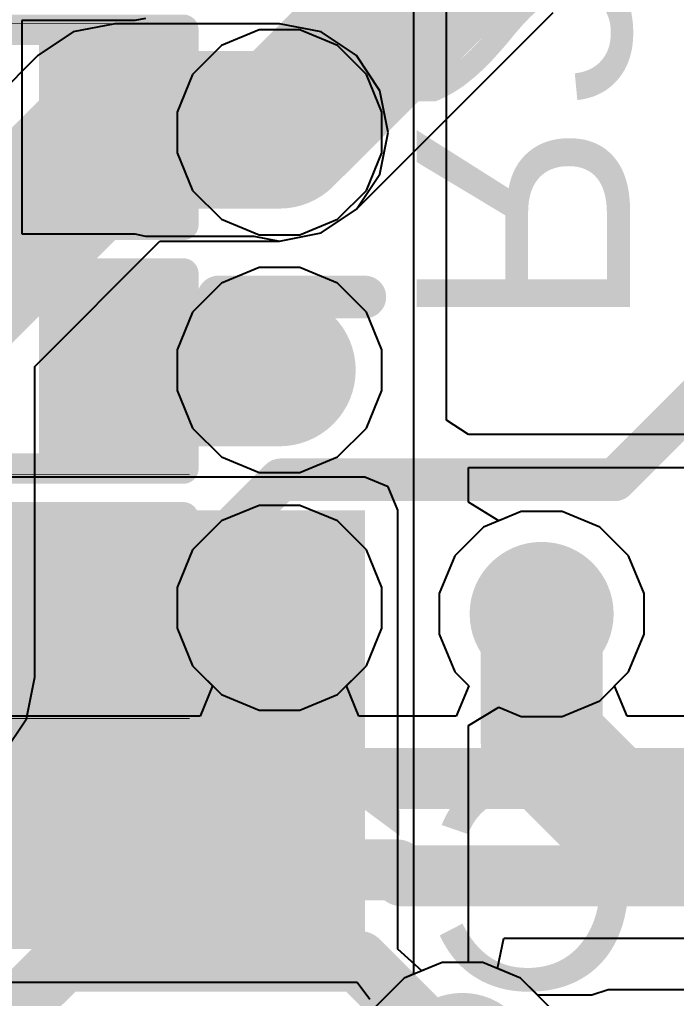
# Model space of a CAD drawing. Header units: inches. Extents: x -4.4 to 45.3, y -0.3 to 53.7.
# Drawn here: x 36.28 to 39.017, y 37.437 to 41.517 of the extents above; entities that cross this region are included whole.
import ezdxf

# ---------------------------------------------------------------- set-up
doc = ezdxf.new("R2010")
doc.units = ezdxf.units.IN
for name, color, linetype in [('Bottom Layer', 5, 'Continuous'), ('Bottom Overlay', 54, 'Continuous'), ('Bottom Paste', 16, 'Continuous'), ('Bottom Solder', 6, 'Continuous'), ('Signal_1', 16, 'Continuous'), ('Signal_2', 76, 'Continuous'), ('Top Layer', 1, 'Continuous'), ('Via Holes', 16, 'Continuous')]:
    doc.layers.add(name, color=color, linetype=linetype)
doc.styles.add('Arial', font='', dxfattribs={"height": 0.2})
doc.styles.get('Arial').set_extended_font_data('Arial')

# ---------------------------------------------------------------- blocks, each defined once
blk = doc.blocks.new('R___0402_B_36')
at = {"layer": 'Bottom Layer'}
for points in [[(-0.2413, 0.3175), (-0.2413, -0.3175), (-0.6985, -0.3175), (-0.6985, 0.3175)], [(0.6985, 0.3175), (0.6985, -0.3175), (0.2413, -0.3175), (0.2413, 0.3175)]]:
    blk.add_hatch(color=5, dxfattribs=at).paths.add_polyline_path(points)
at = {"layer": 'Bottom Paste'}
for points in [[(-0.2413, 0.3175), (-0.2413, -0.3175), (-0.6985, -0.3175), (-0.6985, 0.3175)], [(0.6985, 0.3175), (0.6985, -0.3175), (0.2413, -0.3175), (0.2413, 0.3175)]]:
    blk.add_hatch(color=16, dxfattribs=at).paths.add_polyline_path(points)
at = {"layer": 'Bottom Solder'}
for points in [[(-0.1863, 0.3725), (-0.1863, -0.3725), (-0.7535, -0.3725), (-0.7535, 0.3725)], [(0.7535, 0.3725), (0.7535, -0.3725), (0.1863, -0.3725), (0.1863, 0.3725)]]:
    blk.add_hatch(color=6, dxfattribs=at).paths.add_polyline_path(points)
at = {"layer": 'Bottom Overlay'}
for points in [[(-0.7874, 0.4064, 0.127, 0.127, 0), (-0.7874, -0.4064, 0.127, 0.127, 0)], [(0.7874, 0.4064, 0.127, 0.127, 0), (-0.7874, 0.4064, 0.127, 0.127, 0)], [(0.7874, 0.4064, 0.127, 0.127, 0), (0.7874, -0.4064, 0.127, 0.127, 0)], [(0.8128, 0.4318, 0.00323, 0.00323, 0), (-0.8128, 0.4318, 0.00323, 0.00323, 0)], [(0.7874, -0.4064, 0.127, 0.127, 0), (-0.7874, -0.4064, 0.127, 0.127, 0)]]:
    blk.add_lwpolyline(points, format="xyseb", dxfattribs=at)
for points in [[(-0.8191, 0.4064, 0.0635, 0.0635, 1), (-0.7556, 0.4064, 0.0635, 0.0635, 1)], [(-0.8191, 0.4064, 0.0635, 0.0635, 1), (-0.7556, 0.4064, 0.0635, 0.0635, 1)], [(0.7556, 0.4064, 0.0635, 0.0635, 1), (0.8191, 0.4064, 0.0635, 0.0635, 1)], [(0.7556, 0.4064, 0.0635, 0.0635, 1), (0.8191, 0.4064, 0.0635, 0.0635, 1)], [(-0.8136, 0.4318, 0.00161, 0.00161, 1), (-0.812, 0.4318, 0.00161, 0.00161, 1)], [(0.812, 0.4318, 0.00161, 0.00161, 1), (0.8136, 0.4318, 0.00161, 0.00161, 1)], [(-0.8191, -0.4064, 0.0635, 0.0635, 1), (-0.7556, -0.4064, 0.0635, 0.0635, 1)], [(-0.8191, -0.4064, 0.0635, 0.0635, 1), (-0.7556, -0.4064, 0.0635, 0.0635, 1)], [(0.7556, -0.4064, 0.0635, 0.0635, 1), (0.8191, -0.4064, 0.0635, 0.0635, 1)], [(0.7556, -0.4064, 0.0635, 0.0635, 1), (0.8191, -0.4064, 0.0635, 0.0635, 1)]]:
    blk.add_lwpolyline(points, format="xyseb", close=True, dxfattribs=at)
blk = doc.blocks.new('R___0402_B_38')
at = {"layer": 'Bottom Layer'}
for points in [[(-0.2413, 0.3175), (-0.2413, -0.3175), (-0.6985, -0.3175), (-0.6985, 0.3175)], [(0.6985, 0.3175), (0.6985, -0.3175), (0.2413, -0.3175), (0.2413, 0.3175)]]:
    blk.add_hatch(color=5, dxfattribs=at).paths.add_polyline_path(points)
at = {"layer": 'Bottom Paste'}
for points in [[(-0.2413, 0.3175), (-0.2413, -0.3175), (-0.6985, -0.3175), (-0.6985, 0.3175)], [(0.6985, 0.3175), (0.6985, -0.3175), (0.2413, -0.3175), (0.2413, 0.3175)]]:
    blk.add_hatch(color=16, dxfattribs=at).paths.add_polyline_path(points)
at = {"layer": 'Bottom Solder'}
for points in [[(-0.1863, 0.3725), (-0.1863, -0.3725), (-0.7535, -0.3725), (-0.7535, 0.3725)], [(0.7535, 0.3725), (0.7535, -0.3725), (0.1863, -0.3725), (0.1863, 0.3725)]]:
    blk.add_hatch(color=6, dxfattribs=at).paths.add_polyline_path(points)
at = {"layer": 'Bottom Overlay'}
for points in [[(-0.7874, 0.4064, 0.127, 0.127, 0), (-0.7874, -0.4064, 0.127, 0.127, 0)], [(0.7874, 0.4064, 0.127, 0.127, 0), (-0.7874, 0.4064, 0.127, 0.127, 0)], [(0.7874, 0.4064, 0.127, 0.127, 0), (0.7874, -0.4064, 0.127, 0.127, 0)], [(0.8128, 0.4318, 0.00323, 0.00323, 0), (-0.8128, 0.4318, 0.00323, 0.00323, 0)], [(0.7874, -0.4064, 0.127, 0.127, 0), (-0.7874, -0.4064, 0.127, 0.127, 0)]]:
    blk.add_lwpolyline(points, format="xyseb", dxfattribs=at)
for points in [[(-0.8191, 0.4064, 0.0635, 0.0635, 1), (-0.7556, 0.4064, 0.0635, 0.0635, 1)], [(-0.8191, 0.4064, 0.0635, 0.0635, 1), (-0.7556, 0.4064, 0.0635, 0.0635, 1)], [(0.7556, 0.4064, 0.0635, 0.0635, 1), (0.8191, 0.4064, 0.0635, 0.0635, 1)], [(0.7556, 0.4064, 0.0635, 0.0635, 1), (0.8191, 0.4064, 0.0635, 0.0635, 1)], [(-0.8136, 0.4318, 0.00161, 0.00161, 1), (-0.812, 0.4318, 0.00161, 0.00161, 1)], [(0.812, 0.4318, 0.00161, 0.00161, 1), (0.8136, 0.4318, 0.00161, 0.00161, 1)], [(-0.8191, -0.4064, 0.0635, 0.0635, 1), (-0.7556, -0.4064, 0.0635, 0.0635, 1)], [(-0.8191, -0.4064, 0.0635, 0.0635, 1), (-0.7556, -0.4064, 0.0635, 0.0635, 1)], [(0.7556, -0.4064, 0.0635, 0.0635, 1), (0.8191, -0.4064, 0.0635, 0.0635, 1)], [(0.7556, -0.4064, 0.0635, 0.0635, 1), (0.8191, -0.4064, 0.0635, 0.0635, 1)]]:
    blk.add_lwpolyline(points, format="xyseb", close=True, dxfattribs=at)
blk = doc.blocks.new('R___0402_B_41')
at = {"layer": 'Bottom Layer'}
for points in [[(-0.2413, 0.3175), (-0.2413, -0.3175), (-0.6985, -0.3175), (-0.6985, 0.3175)], [(0.6985, 0.3175), (0.6985, -0.3175), (0.2413, -0.3175), (0.2413, 0.3175)]]:
    blk.add_hatch(color=5, dxfattribs=at).paths.add_polyline_path(points)
at = {"layer": 'Bottom Paste'}
for points in [[(-0.2413, 0.3175), (-0.2413, -0.3175), (-0.6985, -0.3175), (-0.6985, 0.3175)], [(0.6985, 0.3175), (0.6985, -0.3175), (0.2413, -0.3175), (0.2413, 0.3175)]]:
    blk.add_hatch(color=16, dxfattribs=at).paths.add_polyline_path(points)
at = {"layer": 'Bottom Solder'}
for points in [[(-0.1863, 0.3725), (-0.1863, -0.3725), (-0.7535, -0.3725), (-0.7535, 0.3725)], [(0.7535, 0.3725), (0.7535, -0.3725), (0.1863, -0.3725), (0.1863, 0.3725)]]:
    blk.add_hatch(color=6, dxfattribs=at).paths.add_polyline_path(points)
at = {"layer": 'Bottom Overlay'}
for points in [[(-0.7874, -0.4064, 0.127, 0.127, 0), (-0.7874, 0.4064, 0.127, 0.127, 0)], [(-0.7874, 0.4064, 0.127, 0.127, 0), (0.7874, 0.4064, 0.127, 0.127, 0)], [(0.7874, -0.4064, 0.127, 0.127, 0), (0.7874, 0.4064, 0.127, 0.127, 0)], [(-0.8128, 0.4318, 0.00323, 0.00323, 0), (0.8128, 0.4318, 0.00323, 0.00323, 0)], [(-0.7874, -0.4064, 0.127, 0.127, 0), (0.7874, -0.4064, 0.127, 0.127, 0)]]:
    blk.add_lwpolyline(points, format="xyseb", dxfattribs=at)
for points in [[(-0.8191, 0.4064, 0.0635, 0.0635, 1), (-0.7556, 0.4064, 0.0635, 0.0635, 1)], [(-0.8191, 0.4064, 0.0635, 0.0635, 1), (-0.7556, 0.4064, 0.0635, 0.0635, 1)], [(0.7556, 0.4064, 0.0635, 0.0635, 1), (0.8191, 0.4064, 0.0635, 0.0635, 1)], [(0.7556, 0.4064, 0.0635, 0.0635, 1), (0.8191, 0.4064, 0.0635, 0.0635, 1)], [(-0.8136, 0.4318, 0.00161, 0.00161, 1), (-0.812, 0.4318, 0.00161, 0.00161, 1)], [(0.812, 0.4318, 0.00161, 0.00161, 1), (0.8136, 0.4318, 0.00161, 0.00161, 1)], [(-0.8191, -0.4064, 0.0635, 0.0635, 1), (-0.7556, -0.4064, 0.0635, 0.0635, 1)], [(-0.8191, -0.4064, 0.0635, 0.0635, 1), (-0.7556, -0.4064, 0.0635, 0.0635, 1)], [(0.7556, -0.4064, 0.0635, 0.0635, 1), (0.8191, -0.4064, 0.0635, 0.0635, 1)], [(0.7556, -0.4064, 0.0635, 0.0635, 1), (0.8191, -0.4064, 0.0635, 0.0635, 1)]]:
    blk.add_lwpolyline(points, format="xyseb", close=True, dxfattribs=at)
blk = doc.blocks.new('C___0402_B_49')
at = {"layer": 'Bottom Layer'}
for points in [[(-0.2413, 0.3175), (-0.2413, -0.3175), (-0.6985, -0.3175), (-0.6985, 0.3175)], [(0.6985, 0.3175), (0.6985, -0.3175), (0.2413, -0.3175), (0.2413, 0.3175)]]:
    blk.add_hatch(color=5, dxfattribs=at).paths.add_polyline_path(points)
at = {"layer": 'Bottom Paste'}
for points in [[(-0.2413, 0.3175), (-0.2413, -0.3175), (-0.6985, -0.3175), (-0.6985, 0.3175)], [(0.6985, 0.3175), (0.6985, -0.3175), (0.2413, -0.3175), (0.2413, 0.3175)]]:
    blk.add_hatch(color=16, dxfattribs=at).paths.add_polyline_path(points)
at = {"layer": 'Bottom Solder'}
for points in [[(-0.1813, 0.3775), (-0.1813, -0.3775), (-0.7585, -0.3775), (-0.7585, 0.3775)], [(0.7585, 0.3775), (0.7585, -0.3775), (0.1813, -0.3775), (0.1813, 0.3775)]]:
    blk.add_hatch(color=6, dxfattribs=at).paths.add_polyline_path(points)
at = {"layer": 'Bottom Overlay'}
for points in [[(-0.7874, -0.4064, 0.127, 0.127, 0), (-0.7874, 0.4064, 0.127, 0.127, 0)], [(-0.2794, 0.4064, 0.127, 0.127, 0), (-0.7874, 0.4064, 0.127, 0.127, 0)], [(0.7874, 0.4064, 0.127, 0.127, 0), (0.2794, 0.4064, 0.127, 0.127, 0)], [(0.7874, -0.4064, 0.127, 0.127, 0), (0.7874, 0.4064, 0.127, 0.127, 0)], [(-0.2794, -0.4064, 0.127, 0.127, 0), (-0.7874, -0.4064, 0.127, 0.127, 0)], [(0.7874, -0.4064, 0.127, 0.127, 0), (0.2794, -0.4064, 0.127, 0.127, 0)]]:
    blk.add_lwpolyline(points, format="xyseb", dxfattribs=at)
for points in [[(-0.8191, 0.4064, 0.0635, 0.0635, 1), (-0.7556, 0.4064, 0.0635, 0.0635, 1)], [(-0.8191, 0.4064, 0.0635, 0.0635, 1), (-0.7556, 0.4064, 0.0635, 0.0635, 1)], [(-0.3111, 0.4064, 0.0635, 0.0635, 1), (-0.2477, 0.4064, 0.0635, 0.0635, 1)], [(0.2477, 0.4064, 0.0635, 0.0635, 1), (0.3111, 0.4064, 0.0635, 0.0635, 1)], [(0.7556, 0.4064, 0.0635, 0.0635, 1), (0.8191, 0.4064, 0.0635, 0.0635, 1)], [(0.7556, 0.4064, 0.0635, 0.0635, 1), (0.8191, 0.4064, 0.0635, 0.0635, 1)], [(-0.8191, -0.4064, 0.0635, 0.0635, 1), (-0.7556, -0.4064, 0.0635, 0.0635, 1)], [(-0.8191, -0.4064, 0.0635, 0.0635, 1), (-0.7556, -0.4064, 0.0635, 0.0635, 1)], [(-0.3111, -0.4064, 0.0635, 0.0635, 1), (-0.2477, -0.4064, 0.0635, 0.0635, 1)], [(0.2477, -0.4064, 0.0635, 0.0635, 1), (0.3111, -0.4064, 0.0635, 0.0635, 1)], [(0.7556, -0.4064, 0.0635, 0.0635, 1), (0.8191, -0.4064, 0.0635, 0.0635, 1)], [(0.7556, -0.4064, 0.0635, 0.0635, 1), (0.8191, -0.4064, 0.0635, 0.0635, 1)]]:
    blk.add_lwpolyline(points, format="xyseb", close=True, dxfattribs=at)

msp = doc.modelspace()

# ---------------------------------------------------------------- hatches: boundary and pattern name
at = {"layer": 'Bottom Layer'}
h = msp.add_hatch(color=5, dxfattribs=at)
edge = h.paths.add_edge_path()
edge.add_arc((37.3634, 41.0464), 0.3, 0, 360)
h = msp.add_hatch(color=5, dxfattribs=at)
edge = h.paths.add_edge_path()
edge.add_arc((37.3634, 40.0558), 0.3, 0, 360)
for points in [[(36.2458, 37.6428), (37.719, 37.6428), (37.719, 39.4716), (36.2458, 39.4716)], [(34.544, 37.6428), (36.83, 37.6428), (36.83, 38.2778), (34.544, 38.2778)]]:
    msp.add_hatch(color=5, dxfattribs=at).paths.add_polyline_path(points)
h = msp.add_hatch(color=5, dxfattribs=at)
edge = h.paths.add_edge_path()
edge.add_arc((37.3634, 39.0652), 0.3, 0, 360)
h = msp.add_hatch(color=5, dxfattribs=at)
edge = h.paths.add_edge_path()
edge.add_arc((38.4556, 39.0398), 0.3, 0, 360)
h = msp.add_hatch(color=5, dxfattribs=at)
edge = h.paths.add_edge_path()
edge.add_arc((38.1254, 37.1602), 0.3, 0, 360)
at = {"layer": 'Signal_1'}
h = msp.add_hatch(color=16, dxfattribs=at)
edge = h.paths.add_edge_path()
edge.add_arc((37.3634, 41.0464), 0.3, 0, 360)
h = msp.add_hatch(color=16, dxfattribs=at)
edge = h.paths.add_edge_path()
edge.add_arc((37.3634, 40.0558), 0.3, 0, 360)
h = msp.add_hatch(color=16, dxfattribs=at)
edge = h.paths.add_edge_path()
edge.add_arc((37.3634, 39.0652), 0.3, 0, 360)
h = msp.add_hatch(color=16, dxfattribs=at)
edge = h.paths.add_edge_path()
edge.add_arc((38.4556, 39.0398), 0.3, 0, 360)
h = msp.add_hatch(color=16, dxfattribs=at)
edge = h.paths.add_edge_path()
edge.add_arc((38.1254, 37.1602), 0.3, 0, 360)
at = {"layer": 'Signal_2'}
h = msp.add_hatch(color=76, dxfattribs=at)
edge = h.paths.add_edge_path()
edge.add_arc((37.3634, 41.0464), 0.3, 0, 360)
h = msp.add_hatch(color=76, dxfattribs=at)
edge = h.paths.add_edge_path()
edge.add_arc((37.3634, 40.0558), 0.3, 0, 360)
h = msp.add_hatch(color=76, dxfattribs=at)
edge = h.paths.add_edge_path()
edge.add_arc((37.3634, 39.0652), 0.3, 0, 360)
h = msp.add_hatch(color=76, dxfattribs=at)
edge = h.paths.add_edge_path()
edge.add_arc((38.4556, 39.0398), 0.3, 0, 360)
h = msp.add_hatch(color=76, dxfattribs=at)
edge = h.paths.add_edge_path()
edge.add_arc((38.1254, 37.1602), 0.3, 0, 360)
at = {"layer": 'Top Layer'}
h = msp.add_hatch(color=1, dxfattribs=at)
edge = h.paths.add_edge_path()
edge.add_arc((37.3634, 41.0464), 0.3, 0, 360)
h = msp.add_hatch(color=1, dxfattribs=at)
edge = h.paths.add_edge_path()
edge.add_arc((37.3634, 40.0558), 0.3, 0, 360)
h = msp.add_hatch(color=1, dxfattribs=at)
edge = h.paths.add_edge_path()
edge.add_arc((37.3634, 39.0652), 0.3, 0, 360)
h = msp.add_hatch(color=1, dxfattribs=at)
edge = h.paths.add_edge_path()
edge.add_arc((38.4556, 39.0398), 0.3, 0, 360)
h = msp.add_hatch(color=1, dxfattribs=at)
edge = h.paths.add_edge_path()
edge.add_arc((38.1254, 37.1602), 0.3, 0, 360)
at = {"layer": 'Via Holes'}
h = msp.add_hatch(color=7, dxfattribs=at)
edge = h.paths.add_edge_path()
edge.add_arc((37.3634, 41.0464), 0.15, 0, 360)
h = msp.add_hatch(color=7, dxfattribs=at)
edge = h.paths.add_edge_path()
edge.add_arc((37.3634, 40.0558), 0.15, 0, 360)
h = msp.add_hatch(color=7, dxfattribs=at)
edge = h.paths.add_edge_path()
edge.add_arc((37.3634, 39.0652), 0.15, 0, 360)
h = msp.add_hatch(color=7, dxfattribs=at)
edge = h.paths.add_edge_path()
edge.add_arc((38.4556, 39.0398), 0.15, 0, 360)

# ---------------------------------------------------------------- linework, layer by layer
at = {"layer": 'Bottom Layer'}
for p, q in [((37.6839, 40.7259), (38.5036, 41.5457)), ((36.7608, 41.5123), (36.2897, 41.5123)), ((36.2897, 41.5123), (36.2897, 40.6233)), ((36.8046, 41.521), (36.7608, 41.5123)), ((37.5369, 40.6277), (37.6839, 40.7259)), ((36.2897, 40.6233), (36.7608, 40.6233)), ((36.7608, 40.6233), (36.8046, 40.6146)), ((36.8046, 40.6146), (37.2558, 40.6146)), ((37.2558, 40.6146), (37.3634, 40.5932)), ((37.3634, 40.5932), (37.5369, 40.6277)), ((37.719, 39.6091), (36.2458, 39.6091)), ((37.8162, 39.5688), (37.719, 39.6091)), ((37.8565, 39.4716), (37.8162, 39.5688)), ((37.8565, 37.6428), (37.8565, 39.4716)), ((37.9565, 37.5524), (37.8565, 37.6428)), ((38.0405, 37.5872), (37.9565, 37.5524)), ((38.2104, 37.5872), (38.0405, 37.5872)), ((38.3673, 37.5222), (38.2104, 37.5872)), ((34.544, 37.5053), (37.6871, 37.5053)), ((37.6871, 37.5053), (37.7396, 37.4343)), ((38.4874, 37.4021), (38.3673, 37.5222))]:
    msp.add_line(p, q, dxfattribs=at)
for points in [[(37.3634, 41.0464, 0.635, 0.635, 0), (38.3159, 41.9989, 0.635, 0.635, 0)], [(36.8046, 41.0678, 0.635, 0.635, 0), (37.342, 41.0678, 0.635, 0.635, 0)], [(37.342, 41.0678, 0.635, 0.635, 0), (37.3634, 41.0464, 0.635, 0.635, 0)], [(36.7792, 40.0558, 0.635, 0.635, 0), (37.3634, 40.0558, 0.635, 0.635, 0)], [(38.4556, 38.5119, 0.508, 0.508, 0), (38.4556, 39.0398, 0.508, 0.508, 0)], [(38.4556, 38.5119, 0.508, 0.508, 0), (38.7532, 38.2143, 0.508, 0.508, 0)], [(38.7532, 38.2143, 0.508, 0.508, 0), (39.497, 38.2143, 0.508, 0.508, 0)]]:
    msp.add_lwpolyline(points, format="xyseb", dxfattribs=at)
for points in [[(36.6459, 41.0678, 0.3175, 0.3175, 1), (36.9634, 41.0678, 0.3175, 0.3175, 1)], [(37.1833, 41.0678, 0.3175, 0.3175, 1), (37.5008, 41.0678, 0.3175, 0.3175, 1)], [(37.1833, 41.0678, 0.3175, 0.3175, 1), (37.5008, 41.0678, 0.3175, 0.3175, 1)], [(37.2047, 41.0464, 0.3175, 0.3175, 1), (37.5222, 41.0464, 0.3175, 0.3175, 1)], [(37.2047, 41.0464, 0.3175, 0.3175, 1), (37.5222, 41.0464, 0.3175, 0.3175, 1)], [(36.6205, 40.0558, 0.3175, 0.3175, 1), (36.938, 40.0558, 0.3175, 0.3175, 1)], [(37.2047, 40.0558, 0.3175, 0.3175, 1), (37.5222, 40.0558, 0.3175, 0.3175, 1)], [(38.3286, 39.0398, 0.254, 0.254, 1), (38.5826, 39.0398, 0.254, 0.254, 1)], [(38.3286, 38.5119, 0.254, 0.254, 1), (38.5826, 38.5119, 0.254, 0.254, 1)], [(38.3286, 38.5119, 0.254, 0.254, 1), (38.5826, 38.5119, 0.254, 0.254, 1)], [(38.6262, 38.2143, 0.254, 0.254, 1), (38.8802, 38.2143, 0.254, 0.254, 1)], [(38.6262, 38.2143, 0.254, 0.254, 1), (38.8802, 38.2143, 0.254, 0.254, 1)]]:
    msp.add_lwpolyline(points, format="xyseb", close=True, dxfattribs=at)
at = {"layer": 'Bottom Overlay'}
for points in [[(37.1094, 40.3606, 0.1778, 0.1778, 0), (37.719, 40.3606, 0.1778, 0.1778, 0)], [(38.7604, 39.5986, 0.1778, 0.1778, 0), (39.1541, 39.9923, 0.1778, 0.1778, 0)], [(37.1094, 39.3397, 0.1778, 0.1778, 0), (37.3683, 39.5986, 0.1778, 0.1778, 0)], [(37.3683, 39.5986, 0.1778, 0.1778, 0), (38.7604, 39.5986, 0.1778, 0.1778, 0)]]:
    msp.add_lwpolyline(points, format="xyseb", dxfattribs=at)
for points in [[(37.065, 40.3606, 0.0889, 0.0889, 1), (37.1539, 40.3606, 0.0889, 0.0889, 1)], [(37.6746, 40.3606, 0.0889, 0.0889, 1), (37.7634, 40.3606, 0.0889, 0.0889, 1)], [(37.3239, 39.5986, 0.0889, 0.0889, 1), (37.4128, 39.5986, 0.0889, 0.0889, 1)], [(37.3239, 39.5986, 0.0889, 0.0889, 1), (37.4128, 39.5986, 0.0889, 0.0889, 1)], [(38.716, 39.5986, 0.0889, 0.0889, 1), (38.8049, 39.5986, 0.0889, 0.0889, 1)], [(38.716, 39.5986, 0.0889, 0.0889, 1), (38.8049, 39.5986, 0.0889, 0.0889, 1)], [(37.065, 39.3397, 0.0889, 0.0889, 1), (37.1539, 39.3397, 0.0889, 0.0889, 1)]]:
    msp.add_lwpolyline(points, format="xyseb", close=True, dxfattribs=at)
at = {"layer": 'Signal_1'}
for p, q in [((37.2785, 41.4734), (37.1215, 41.4084)), ((37.4484, 41.4734), (37.2785, 41.4734)), ((37.6053, 41.4084), (37.4484, 41.4734)), ((37.1215, 41.4084), (37.0014, 41.2883)), ((37.7254, 41.2883), (37.6053, 41.4084)), ((37.0014, 41.2883), (36.9364, 41.1313)), ((37.7904, 41.1313), (37.7254, 41.2883)), ((36.9364, 41.1313), (36.9364, 40.9615)), ((37.7904, 40.9615), (37.7904, 41.1313)), ((36.9364, 40.9615), (37.0014, 40.8045)), ((37.7254, 40.8045), (37.7904, 40.9615)), ((37.0014, 40.8045), (37.1215, 40.6844)), ((37.6053, 40.6844), (37.7254, 40.8045)), ((37.1215, 40.6844), (37.2785, 40.6194)), ((37.4484, 40.6194), (37.6053, 40.6844)), ((37.2785, 40.6194), (37.4484, 40.6194)), ((37.2785, 40.4828), (37.1215, 40.4178)), ((37.4484, 40.4828), (37.2785, 40.4828)), ((37.6053, 40.4178), (37.4484, 40.4828)), ((37.1215, 40.4178), (37.0014, 40.2977)), ((37.7254, 40.2977), (37.6053, 40.4178)), ((37.0014, 40.2977), (36.9364, 40.1407)), ((37.7904, 40.1407), (37.7254, 40.2977)), ((36.9364, 40.1407), (36.9364, 39.9709)), ((37.7904, 39.9709), (37.7904, 40.1407)), ((36.9364, 39.9709), (37.0014, 39.8139)), ((37.7254, 39.8139), (37.7904, 39.9709)), ((37.0014, 39.8139), (37.1215, 39.6938)), ((37.6053, 39.6938), (37.7254, 39.8139)), ((37.1215, 39.6938), (37.2785, 39.6288)), ((37.4484, 39.6288), (37.6053, 39.6938)), ((37.2785, 39.6288), (37.4484, 39.6288)), ((37.2785, 39.4922), (37.1215, 39.4272)), ((37.4484, 39.4922), (37.2785, 39.4922)), ((37.6053, 39.4272), (37.4484, 39.4922)), ((38.3707, 39.4668), (38.2137, 39.4018)), ((38.5406, 39.4668), (38.3707, 39.4668)), ((38.6975, 39.4018), (38.5406, 39.4668)), ((37.1215, 39.4272), (37.0014, 39.3071)), ((37.7254, 39.3071), (37.6053, 39.4272)), ((38.2137, 39.4018), (38.0936, 39.2817)), ((38.8176, 39.2817), (38.6975, 39.4018)), ((37.0014, 39.3071), (36.9364, 39.1501)), ((37.7904, 39.1501), (37.7254, 39.3071)), ((38.0936, 39.2817), (38.0286, 39.1247)), ((38.8826, 39.1247), (38.8176, 39.2817)), ((36.9364, 39.1501), (36.9364, 38.9803)), ((37.7904, 38.9803), (37.7904, 39.1501)), ((38.0286, 39.1247), (38.0286, 38.9549)), ((38.8826, 38.9549), (38.8826, 39.1247)), ((36.9364, 38.9803), (37.0014, 38.8233)), ((37.7254, 38.8233), (37.7904, 38.9803)), ((38.0286, 38.9549), (38.0936, 38.7979)), ((38.8176, 38.7979), (38.8826, 38.9549)), ((37.0014, 38.8233), (37.0848, 38.74)), ((37.6421, 38.74), (37.7254, 38.8233)), ((38.0936, 38.7979), (38.1516, 38.74)), ((38.7597, 38.74), (38.8176, 38.7979)), ((37.0848, 38.74), (37.0328, 38.613)), ((37.6941, 38.613), (37.6421, 38.74)), ((38.1516, 38.74), (38.099, 38.613)), ((38.8123, 38.613), (38.7597, 38.74)), ((37.0328, 38.613), (36.1442, 38.613)), ((38.099, 38.613), (37.6941, 38.613)), ((40.2306, 38.613), (38.8123, 38.613)), ((38.2721, 37.5616), (38.2974, 37.6886)), ((38.2974, 37.6886), (41.9805, 37.6886)), ((38.3673, 37.5222), (38.2721, 37.5616)), ((38.4874, 37.4021), (38.3673, 37.5222))]:
    msp.add_line(p, q, dxfattribs=at)
for points in [[(36.1442, 38.354, 0.254, 0.254, 0), (42.3164, 38.354, 0.254, 0.254, 0)], [(35.0828, 36.7538, 0.254, 0.254, 0), (36.2766, 37.9476, 0.254, 0.254, 0)], [(36.2766, 37.9476, 0.254, 0.254, 0), (36.302, 37.973, 0.254, 0.254, 0)], [(36.302, 37.973, 0.254, 0.254, 0), (37.8514, 37.973, 0.254, 0.254, 0)], [(37.8514, 37.973, 0.254, 0.254, 0), (37.8768, 37.9476, 0.254, 0.254, 0)], [(37.8768, 37.9476, 0.254, 0.254, 0), (42.0878, 37.9476, 0.254, 0.254, 0)], [(35.2406, 36.3728, 0.254, 0.254, 0), (36.4598, 37.592, 0.254, 0.254, 0)], [(36.4598, 37.592, 0.254, 0.254, 0), (37.6936, 37.592, 0.254, 0.254, 0)], [(37.6936, 37.592, 0.254, 0.254, 0), (38.1254, 37.1602, 0.254, 0.254, 0)]]:
    msp.add_lwpolyline(points, format="xyseb", dxfattribs=at)
for points in [[(36.2131, 37.9476, 0.127, 0.127, 1), (36.3401, 37.9476, 0.127, 0.127, 1)], [(36.2131, 37.9476, 0.127, 0.127, 1), (36.3401, 37.9476, 0.127, 0.127, 1)], [(36.2385, 37.973, 0.127, 0.127, 1), (36.3655, 37.973, 0.127, 0.127, 1)], [(36.2385, 37.973, 0.127, 0.127, 1), (36.3655, 37.973, 0.127, 0.127, 1)], [(37.7879, 37.973, 0.127, 0.127, 1), (37.9149, 37.973, 0.127, 0.127, 1)], [(37.7879, 37.973, 0.127, 0.127, 1), (37.9149, 37.973, 0.127, 0.127, 1)], [(37.8133, 37.9476, 0.127, 0.127, 1), (37.9403, 37.9476, 0.127, 0.127, 1)], [(37.8133, 37.9476, 0.127, 0.127, 1), (37.9403, 37.9476, 0.127, 0.127, 1)], [(36.3963, 37.592, 0.127, 0.127, 1), (36.5233, 37.592, 0.127, 0.127, 1)], [(36.3963, 37.592, 0.127, 0.127, 1), (36.5233, 37.592, 0.127, 0.127, 1)], [(37.6301, 37.592, 0.127, 0.127, 1), (37.7571, 37.592, 0.127, 0.127, 1)], [(37.6301, 37.592, 0.127, 0.127, 1), (37.7571, 37.592, 0.127, 0.127, 1)]]:
    msp.add_lwpolyline(points, format="xyseb", close=True, dxfattribs=at)
at = {"layer": 'Signal_2'}
for p, q in [((37.9222, 43.5102), (37.9222, 37.5382)), ((38.0597, 39.8478), (38.0597, 43.5102)), ((37.2785, 41.4734), (37.1215, 41.4084)), ((37.4484, 41.4734), (37.2785, 41.4734)), ((37.6053, 41.4084), (37.4484, 41.4734)), ((37.1215, 41.4084), (37.0014, 41.2883)), ((37.7254, 41.2883), (37.6053, 41.4084)), ((37.0014, 41.2883), (36.9364, 41.1313)), ((37.7904, 41.1313), (37.7254, 41.2883)), ((36.9364, 41.1313), (36.9364, 40.9615)), ((37.7904, 40.9615), (37.7904, 41.1313)), ((36.9364, 40.9615), (37.0014, 40.8045)), ((37.7254, 40.8045), (37.7904, 40.9615)), ((37.0014, 40.8045), (37.1215, 40.6844)), ((37.6053, 40.6844), (37.7254, 40.8045)), ((37.1215, 40.6844), (37.2785, 40.6194)), ((37.4484, 40.6194), (37.6053, 40.6844)), ((37.2785, 40.6194), (37.4484, 40.6194)), ((37.2785, 40.4828), (37.1215, 40.4178)), ((37.4484, 40.4828), (37.2785, 40.4828)), ((37.6053, 40.4178), (37.4484, 40.4828)), ((37.1215, 40.4178), (37.0014, 40.2977)), ((37.7254, 40.2977), (37.6053, 40.4178)), ((37.0014, 40.2977), (36.9364, 40.1407)), ((37.7904, 40.1407), (37.7254, 40.2977)), ((36.9364, 40.1407), (36.9364, 39.9709)), ((37.7904, 39.9709), (37.7904, 40.1407)), ((36.9364, 39.9709), (37.0014, 39.8139)), ((37.7254, 39.8139), (37.7904, 39.9709)), ((38.1508, 39.7869), (38.0597, 39.8478)), ((37.0014, 39.8139), (37.1215, 39.6938)), ((37.6053, 39.6938), (37.7254, 39.8139)), ((40.1372, 39.7869), (38.1508, 39.7869)), ((37.1215, 39.6938), (37.2785, 39.6288)), ((37.4484, 39.6288), (37.6053, 39.6938)), ((37.2785, 39.6288), (37.4484, 39.6288)), ((38.1508, 39.5048), (38.1508, 39.6494)), ((38.1508, 39.6494), (40.1372, 39.6494)), ((38.2778, 39.4283), (38.1508, 39.5048)), ((38.3707, 39.4668), (38.2778, 39.4283)), ((38.5406, 39.4668), (38.3707, 39.4668)), ((38.6975, 39.4018), (38.5406, 39.4668)), ((38.8176, 39.2817), (38.6975, 39.4018)), ((38.8826, 39.1247), (38.8176, 39.2817)), ((38.8826, 38.9549), (38.8826, 39.1247)), ((38.8176, 38.7979), (38.8826, 38.9549)), ((38.6975, 38.6778), (38.8176, 38.7979)), ((38.5406, 38.6128), (38.6975, 38.6778)), ((38.1508, 38.5748), (38.2778, 38.6513)), ((38.2778, 38.6513), (38.3707, 38.6128)), ((38.3707, 38.6128), (38.5406, 38.6128)), ((38.1508, 37.5872), (38.1508, 38.5748)), ((38.2104, 37.5872), (38.1508, 37.5872)), ((38.3673, 37.5222), (38.2104, 37.5872)), ((37.9222, 37.5382), (37.8835, 37.5222)), ((37.8835, 37.5222), (37.7634, 37.4021)), ((38.4874, 37.4021), (38.3673, 37.5222))]:
    msp.add_line(p, q, dxfattribs=at)
at = {"layer": 'Top Layer'}
for p, q in [((36.6776, 41.4996), (36.5042, 41.4651)), ((37.3634, 41.4996), (36.6776, 41.4996)), ((37.5368, 41.4651), (37.3634, 41.4996)), ((36.5042, 41.4651), (36.3571, 41.3669)), ((37.6839, 41.3669), (37.5368, 41.4651)), ((36.3571, 41.3669), (35.5697, 40.5795)), ((37.7821, 41.2198), (37.6839, 41.3669)), ((37.8166, 41.0464), (37.7821, 41.2198)), ((37.7821, 40.873), (37.8166, 41.0464)), ((37.6839, 40.7259), (37.7821, 40.873)), ((37.5368, 40.6277), (37.6839, 40.7259)), ((36.3434, 40.0713), (36.8653, 40.5932)), ((36.8653, 40.5932), (37.3634, 40.5932)), ((37.3634, 40.5932), (37.5368, 40.6277)), ((36.3434, 38.776), (36.3434, 40.0713)), ((37.2785, 39.4922), (37.1215, 39.4272)), ((37.4484, 39.4922), (37.2785, 39.4922)), ((37.6053, 39.4272), (37.4484, 39.4922)), ((37.1215, 39.4272), (37.0014, 39.3071)), ((37.7254, 39.3071), (37.6053, 39.4272)), ((37.0014, 39.3071), (36.9364, 39.1501)), ((37.7904, 39.1501), (37.7254, 39.3071)), ((36.9364, 39.1501), (36.9364, 38.9803)), ((37.7904, 38.9803), (37.7904, 39.1501)), ((36.9364, 38.9803), (37.0014, 38.8233)), ((37.7254, 38.8233), (37.7904, 38.9803)), ((37.0014, 38.8233), (37.1215, 38.7032)), ((37.6053, 38.7032), (37.7254, 38.8233)), ((36.3089, 38.6026), (36.3434, 38.776)), ((37.1215, 38.7032), (37.2785, 38.6382)), ((37.4484, 38.6382), (37.6053, 38.7032)), ((37.2785, 38.6382), (37.4484, 38.6382)), ((36.2107, 38.4555), (36.3089, 38.6026)), ((38.0405, 37.5872), (37.8835, 37.5222)), ((38.2104, 37.5872), (38.0405, 37.5872)), ((38.3673, 37.5222), (38.2104, 37.5872)), ((37.8835, 37.5222), (37.7634, 37.4021)), ((38.4391, 37.4504), (38.3673, 37.5222)), ((38.5465, 37.4504), (38.4391, 37.4504)), ((38.6641, 37.4504), (38.5465, 37.4504)), ((38.7324, 37.4729), (38.6641, 37.4504)), ((38.7987, 37.4728), (38.7324, 37.4729)), ((38.7324, 37.4729), (38.7324, 37.4729)), ((39.9864, 37.4728), (38.7987, 37.4728))]:
    msp.add_line(p, q, dxfattribs=at)
for points in [[(35.8902, 40.259, 0.635, 0.635, 0), (36.6776, 41.0464, 0.635, 0.635, 0)], [(36.6776, 41.0464, 0.635, 0.635, 0), (37.3634, 41.0464, 0.635, 0.635, 0)]]:
    msp.add_lwpolyline(points, format="xyseb", dxfattribs=at)
for points in [[(36.5189, 41.0464, 0.3175, 0.3175, 1), (36.8364, 41.0464, 0.3175, 0.3175, 1)], [(36.5189, 41.0464, 0.3175, 0.3175, 1), (36.8364, 41.0464, 0.3175, 0.3175, 1)], [(37.2047, 41.0464, 0.3175, 0.3175, 1), (37.5222, 41.0464, 0.3175, 0.3175, 1)]]:
    msp.add_lwpolyline(points, format="xyseb", close=True, dxfattribs=at)

# ---------------------------------------------------------------- block references
msp.add_blockref('R___0402_B_41', (36.1754, 41.0678))
for name, p, rotation in [('R___0402_B_36', (36.1754, 40.0518), 180), ('R___0402_B_38', (36.1754, 39.0358), 180), ('C___0402_B_49', (35.9722, 37.4864), 270)]:
    msp.add_blockref(name, p, dxfattribs=dict(rotation=rotation))

# ---------------------------------------------------------------- texts
at = {"layer": 'Bottom Overlay', "style": 'Arial', "text_generation_flag": 2}
msp.add_text('R24', height=0.889, rotation=270, dxfattribs=at).set_placement((37.935, 40.217))
msp.add_text('C13', height=0.889, dxfattribs=at).set_placement((38.8807, 37.4778))

doc.saveas('drawing.dxf')
